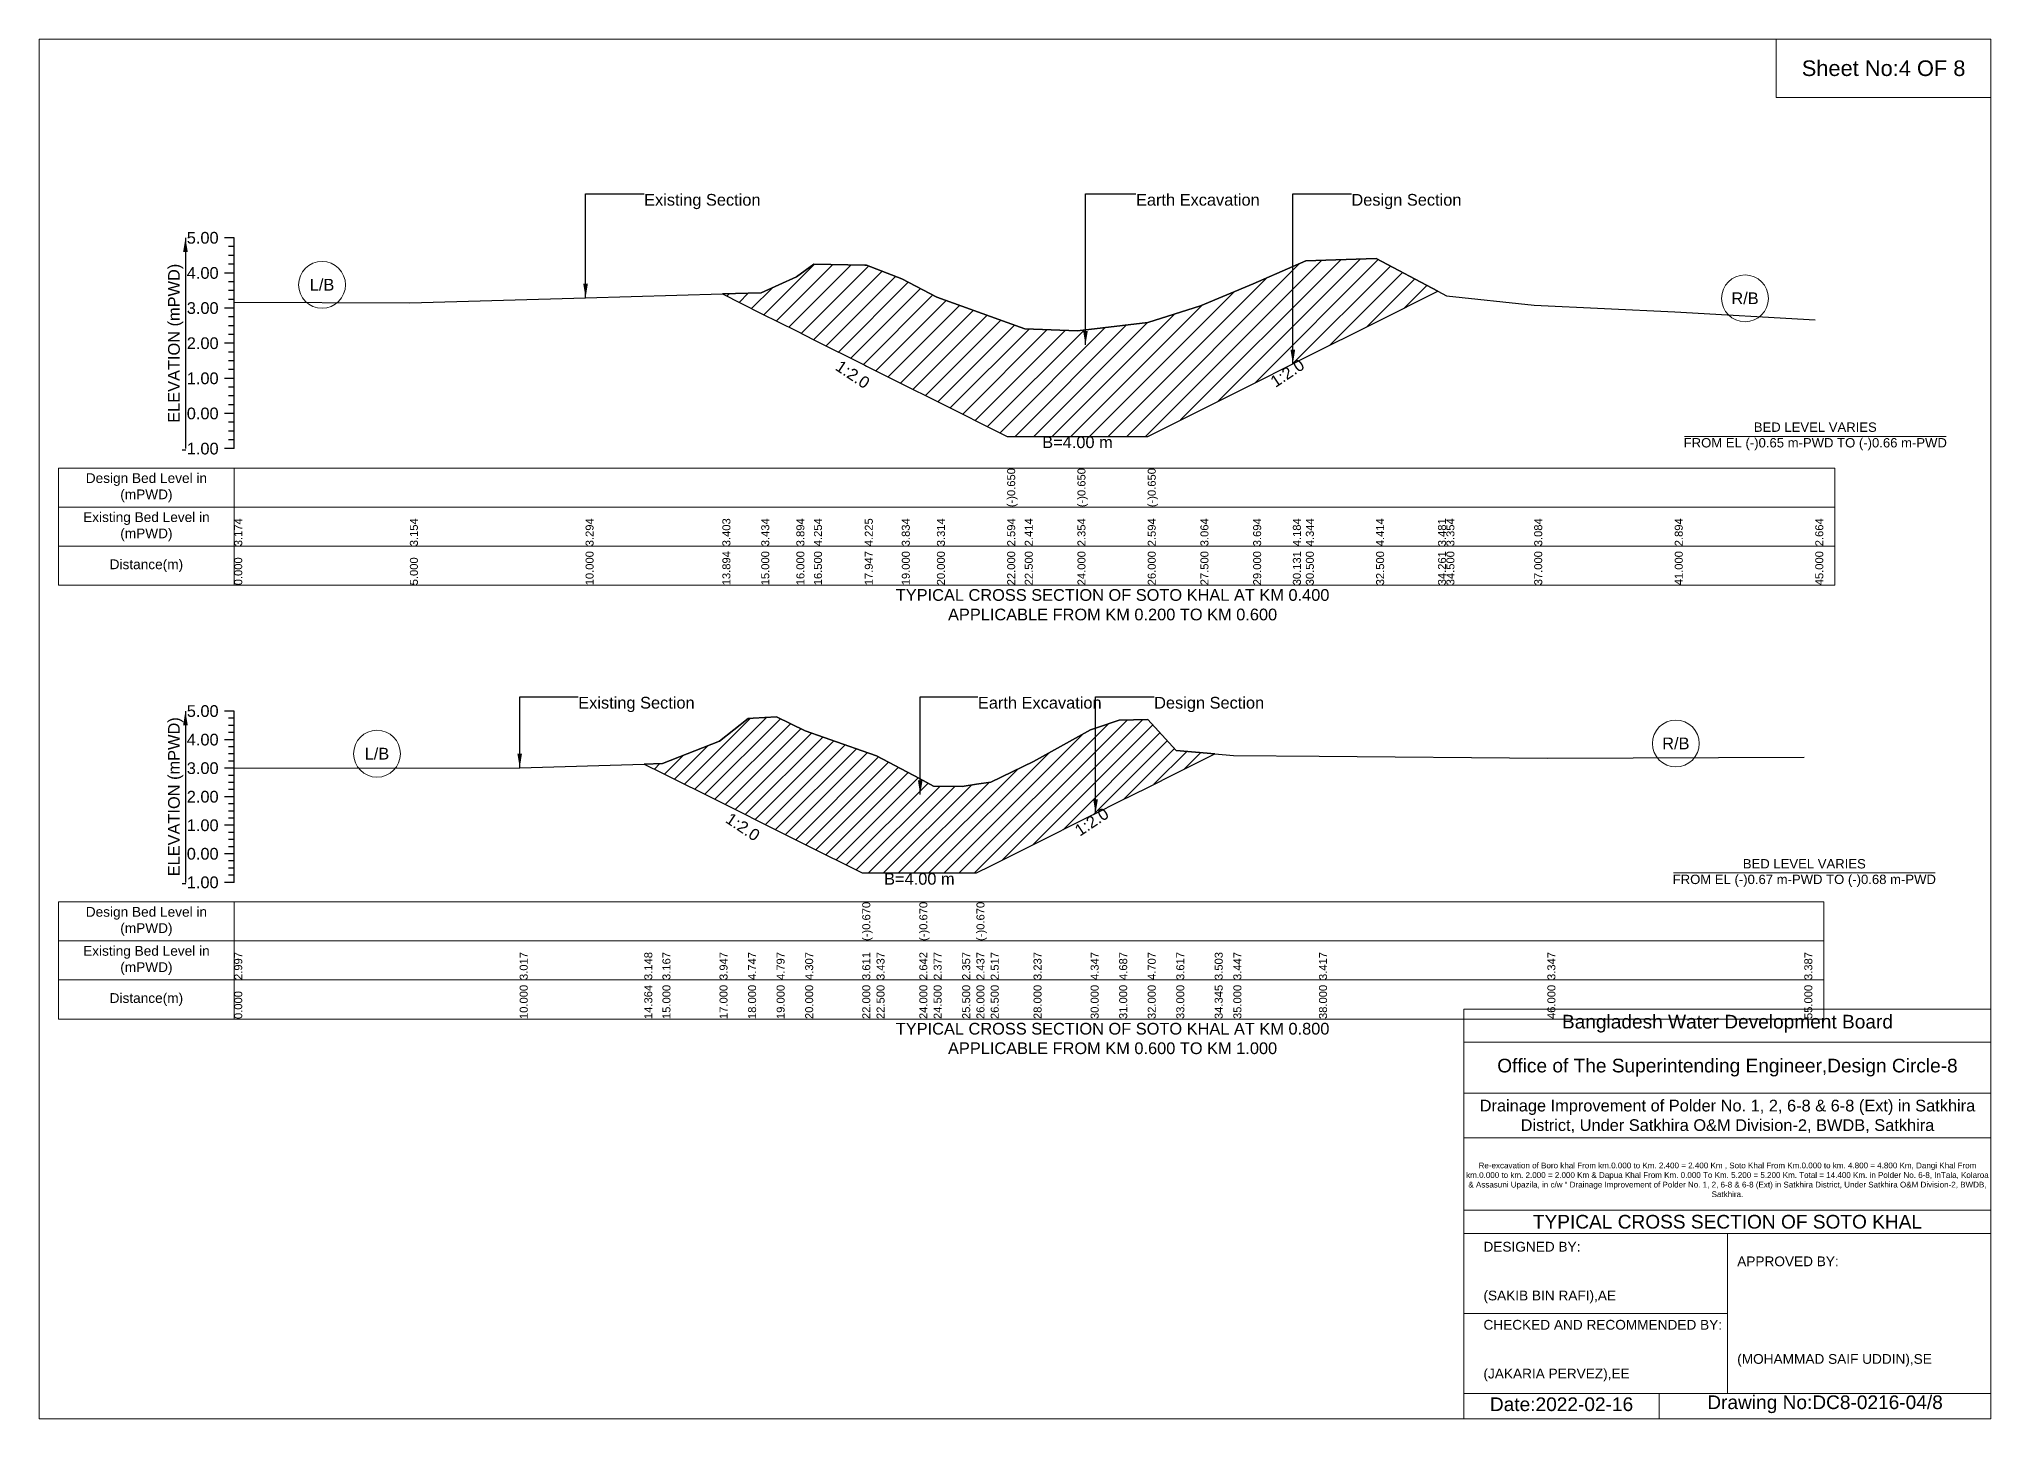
# Model space of a CAD drawing. Header units: inches. Extents: x 91000 to 408000, y -5656 to 0.
# Drawn here: x 130000 to 138000, y -5656 to 0 of the extents above; entities that cross this region are included whole.
import ezdxf

# ---------------------------------------------------------------- set-up
doc = ezdxf.new("R2010")
doc.units = ezdxf.units.IN
doc.header["$LTSCALE"] = 7
doc.header["$MEASUREMENT"] = 0
for name, color, linetype, lineweight in [('Cross section Data Border', 7, 'Continuous', 9), ('Cross Section Labels', 7, 'Continuous', 9), ('Existing_Bed_Level for Xsection', 7, 'Continuous', 25)]:
    doc.layers.add(name, color=color, linetype=linetype, lineweight=lineweight)
doc.styles.get("Standard").update_dxf_attribs({"font": 'arial.ttf'})
doc.dimstyles.get("Standard").update_dxf_attribs({"dimtxt": 45, "dimasz": 58, "dimexe": 0.18, "dimexo": 0.0625, "dimgap": 0.09, "dimtad": 0, "dimtih": 1, "dimtoh": 1, "dimdec": 4, "dimzin": 0, "dimdsep": 46, "dimtxsty": 'Standard', "dimcen": 0.09, "dimadec": 0, "dimazin": 0, "dimtfac": 1, "dimtdec": 4, "dimtofl": 0, "dimtmove": 0, "dimatfit": 3, "dimfxl": 1, "dimtolj": 1, "dimtzin": 0, "dimarcsym": 0})

msp = doc.modelspace()

# ---------------------------------------------------------------- hatches: boundary and pattern name
at = {"layer": 'Existing_Bed_Level for Xsection'}
h = msp.add_hatch(dxfattribs=at)
h.set_pattern_fill('ANSI31', color=256, scale=432, style=0)
h.paths.add_polyline_path([(132800.72727, -1044.93964), (132960, -1124.576), (133104, -1196.576), (133176, -1232.576), (133384.36364, -1336.75782), (133392, -1340.576), (133536, -1412.576), (133680, -1484.576), (133968, -1628.576), (134040, -1628.576), (134256, -1628.576), (134544, -1628.576), (134760, -1520.576), (134976, -1412.576), (135138.80388, -1331.17406), (135192, -1304.576), (135480, -1160.576), (135733.60777, -1033.77212), (135480, -899.36), (135192, -909.44), (135138.80388, -932.49165), (134976, -1003.04), (134760, -1093.76), (134544, -1161.44), (134256, -1196), (134040, -1187.36), (133968, -1161.44), (133680, -1057.76), (133536, -982.88), (133392, -926.72), (133384.36364, -926.56727), (133176, -922.4), (133104, -974.24), (132960, -1040.48)])
h = msp.add_hatch(dxfattribs=at)
h.set_pattern_fill('ANSI31', color=256, scale=351, style=0)
h.paths.add_polyline_path([(132480.60566, -2971.46183), (132555, -3008.659), (132789, -3125.659), (132906, -3184.159), (132927.30283, -3194.81042), (133023, -3242.659), (133140, -3301.159), (133374, -3418.159), (133432.5, -3418.159), (133608, -3418.159), (133666.5, -3418.159), (133783.5, -3418.159), (133842, -3418.159), (133900.5, -3388.909), (134076, -3301.159), (134310, -3184.159), (134330.2, -3174.059), (134427, -3125.659), (134544, -3067.159), (134661, -3008.659), (134818.4, -2929.959), (134661, -2916.58), (134544, -2789.05), (134427, -2791.39), (134330.2, -2824.302), (134310, -2831.17), (134076, -2961.04), (133900.5, -3045.28), (133842, -3054.64), (133783.5, -3064), (133666.5, -3061.66), (133608, -3030.655), (133432.5, -2937.64), (133374, -2917.282), (133140, -2835.85), (133023, -2778.52), (132927.30283, -2783.30486), (132906, -2784.37), (132789, -2877.97), (132555, -2969.23)])

# ---------------------------------------------------------------- linework, layer by layer
at = {"layer": 'Cross section Data Border'}
for points in [[(130080, -1758.976), (137360, -1758.976), (137360, -2238.976), (130080, -2238.976)], [(130080, -3536.769), (137315, -3536.769), (137315, -4016.769), (130080, -4016.769)]]:
    msp.add_lwpolyline(points, close=True, dxfattribs=at)
for points in [[(130800, -1758.976), (130800, -2238.976)], [(130080, -1918.976), (137360, -1918.976)], [(130080, -2078.976), (137360, -2078.976)], [(130800, -3536.769), (130800, -4016.769)], [(130080, -3696.769), (137315, -3696.769)], [(130080, -3856.769), (137315, -3856.769)]]:
    msp.add_lwpolyline(points, dxfattribs=at)
at = {"layer": 'Cross Section Labels'}
for points in [[(130000, 0), (138000, 0), (138000, -5656), (130000, -5656)], [(137120, 0), (138000, 0), (138000, -240), (137120, -240)]]:
    msp.add_lwpolyline(points, close=True, dxfattribs=at)
for points in [[(136744.19427, -1628.576), (137815.80573, -1628.576)], [(136699.19427, -3418.159), (137770.80573, -3418.159)], [(135840, -5656), (135840, -3976), (138000, -3976)], [(135840, -4112), (138000, -4112)], [(135840, -4320), (138000, -4320)], [(135840, -4504), (138000, -4504)], [(135840, -4800), (138000, -4800)], [(135840, -4896), (138000, -4896)], [(136920, -4896), (136920, -5552)], [(135840, -5224), (136920, -5224)], [(135840, -5552), (138000, -5552)], [(136640, -5552), (136640, -5656)]]:
    msp.add_lwpolyline(points, dxfattribs=at)
for centre in [(131160, -1007.36), (136992, -1062.8), (136708.5, -2887.33), (131385, -2929.45)]:
    msp.add_circle(centre, 96, dxfattribs=at)
at = {"layer": 'Existing_Bed_Level for Xsection'}
for points in [[(130800, -814.976), (130760, -814.976)], [(130800, -850.976), (130776, -850.976)], [(130800, -1678.976), (130800, -1534.976), (130800, -1390.976), (130800, -1246.976), (130800, -1102.976), (130800, -958.976), (130800, -814.976)], [(130800, -958.976), (130760, -958.976)], [(130800, -886.976), (130776, -886.976)], [(130800, -922.976), (130776, -922.976)], [(130800, -1077.92), (131520, -1080.8), (132240, -1060.64), (132800.72727, -1044.93964), (132960, -1040.48), (133104, -974.24), (133176, -922.4), (133384.36364, -926.56727), (133392, -926.72), (133536, -982.88), (133680, -1057.76), (133968, -1161.44), (133968, -1161.44), (134040, -1187.36), (134256, -1196), (134256, -1196), (134544, -1161.44), (134544, -1161.44), (134760, -1093.76), (134976, -1003.04), (135138.80388, -932.49165), (135192, -909.44), (135480, -899.36), (135733.60777, -1033.77212), (135768, -1052), (136128, -1090.88), (136704, -1118.24), (137280, -1151.36)], [(130800, -994.976), (130776, -994.976)], [(130800, -1030.976), (130776, -1030.976)], [(130800, -1102.976), (130760, -1102.976)], [(130800, -1066.976), (130776, -1066.976)], [(130800, -1138.976), (130776, -1138.976)], [(130800, -1174.976), (130776, -1174.976)], [(130800, -1246.976), (130760, -1246.976)], [(130800, -1210.976), (130776, -1210.976)], [(130800, -1282.976), (130776, -1282.976)], [(130800, -1318.976), (130776, -1318.976)], [(130800, -1354.976), (130776, -1354.976)], [(130800, -1390.976), (130760, -1390.976)], [(130800, -1426.976), (130776, -1426.976)], [(130800, -1462.976), (130776, -1462.976)], [(130800, -1498.976), (130776, -1498.976)], [(130800, -1534.976), (130760, -1534.976)], [(130800, -1570.976), (130776, -1570.976)], [(130800, -1678.976), (130760, -1678.976)], [(130800, -1606.976), (130776, -1606.976)], [(130800, -1642.976), (130776, -1642.976)], [(130800, -2754.769), (130760, -2754.769)], [(130800, -2784.019), (130776, -2784.019)], [(130800, -3456.769), (130800, -3339.769), (130800, -3222.769), (130800, -3105.769), (130800, -2988.769), (130800, -2871.769), (130800, -2754.769)], [(130800, -2989.12), (131970, -2986.78), (132480.60566, -2971.46183), (132555, -2969.23), (132789, -2877.97), (132906, -2784.37), (132927.30283, -2783.30486), (133023, -2778.52), (133140, -2835.85), (133374, -2917.282), (133374, -2917.282), (133432.5, -2937.64), (133608, -3030.655), (133608, -3030.655), (133666.5, -3061.66), (133783.5, -3064), (133842, -3054.64), (133842, -3054.64), (133900.5, -3045.28), (134076, -2961.04), (134310, -2831.17), (134330.2, -2824.302), (134427, -2791.39), (134544, -2789.05), (134661, -2916.58), (134818.4, -2929.959), (134895, -2936.47), (135246, -2939.98), (136182, -2948.17), (137235, -2943.49)], [(130800, -2871.769), (130760, -2871.769)], [(130800, -2813.269), (130776, -2813.269)], [(130800, -2842.519), (130776, -2842.519)], [(130800, -2901.019), (130776, -2901.019)], [(130800, -2930.269), (130776, -2930.269)], [(130800, -2959.519), (130776, -2959.519)], [(130800, -2988.769), (130760, -2988.769)], [(130800, -3018.019), (130776, -3018.019)], [(130800, -3105.769), (130760, -3105.769)], [(130800, -3047.269), (130776, -3047.269)], [(130800, -3076.519), (130776, -3076.519)], [(130800, -3135.019), (130776, -3135.019)], [(130800, -3164.269), (130776, -3164.269)], [(130800, -3193.519), (130776, -3193.519)], [(130800, -3222.769), (130760, -3222.769)], [(130800, -3252.019), (130776, -3252.019)], [(130800, -3339.769), (130760, -3339.769)], [(130800, -3281.269), (130776, -3281.269)], [(130800, -3310.519), (130776, -3310.519)], [(130800, -3369.019), (130776, -3369.019)], [(130800, -3398.269), (130776, -3398.269)], [(130800, -3427.519), (130776, -3427.519)], [(130800, -3456.769), (130760, -3456.769)]]:
    msp.add_lwpolyline(points, dxfattribs=at)
for points in [[(132800.72727, -1044.93964), (132800.72727, -1044.93964), (132960, -1124.576), (133104, -1196.576), (133176, -1232.576), (133384.36364, -1336.75782), (133392, -1340.576), (133536, -1412.576), (133680, -1484.576), (133968, -1628.576), (133968, -1628.576), (134040, -1628.576), (134256, -1628.576), (134256, -1628.576), (134544, -1628.576), (134544, -1628.576), (134760, -1520.576), (134976, -1412.576), (135138.80388, -1331.17406), (135192, -1304.576), (135480, -1160.576), (135733.60777, -1033.77212), (135480, -899.36), (135192, -909.44), (135138.80388, -932.49165), (134976, -1003.04), (134760, -1093.76), (134544, -1161.44), (134544, -1161.44), (134256, -1196), (134256, -1196), (134040, -1187.36), (133968, -1161.44), (133968, -1161.44), (133680, -1057.76), (133536, -982.88), (133392, -926.72), (133384.36364, -926.56727), (133176, -922.4), (133104, -974.24), (132960, -1040.48), (132800.72727, -1044.93964)], [(132480.60566, -2971.46183), (132555, -3008.659), (132789, -3125.659), (132906, -3184.159), (132927.30283, -3194.81042), (133023, -3242.659), (133140, -3301.159), (133374, -3418.159), (133374, -3418.159), (133432.5, -3418.159), (133608, -3418.159), (133608, -3418.159), (133666.5, -3418.159), (133783.5, -3418.159), (133842, -3418.159), (133842, -3418.159), (133900.5, -3388.909), (134076, -3301.159), (134310, -3184.159), (134330.2, -3174.059), (134427, -3125.659), (134544, -3067.159), (134661, -3008.659), (134818.4, -2929.959), (134661, -2916.58), (134544, -2789.05), (134427, -2791.39), (134330.2, -2824.302), (134310, -2831.17), (134076, -2961.04), (133900.5, -3045.28), (133842, -3054.64), (133842, -3054.64), (133783.5, -3064), (133666.5, -3061.66), (133608, -3030.655), (133608, -3030.655), (133432.5, -2937.64), (133374, -2917.282), (133374, -2917.282), (133140, -2835.85), (133023, -2778.52), (132927.30283, -2783.30486), (132906, -2784.37), (132789, -2877.97), (132555, -2969.23)]]:
    msp.add_lwpolyline(points, close=True, dxfattribs=at)

# ---------------------------------------------------------------- texts
at = {"layer": 'Cross section Data Border', "char_height": 40, "width": 640, "attachment_point": 5}
for s, insert in [('Design Bed Level in (mPWD)', (130440, -1838.976)), ('Existing Bed Level in (mPWD)', (130440, -1998.976)), ('Distance(m)', (130440, -2158.976)), ('Design Bed Level in (mPWD)', (130440, -3616.769)), ('Existing Bed Level in (mPWD)', (130440, -3776.769)), ('Distance(m)', (130440, -3936.769))]:
    msp.add_mtext(s, dxfattribs=dict(at, insert=insert))
at = {"layer": 'Cross Section Labels'}
for s, insert, char_height, attachment_point in [('Sheet No:4 OF 8', (137560, -120), 64, 5), ('Existing Section', (132480, -634.976), 48, 1), ('Earth Excavation', (134496, -634.976), 48, 1), ('Design Section', (135378.80388, -634.976), 48, 1), ('L/B', (131160, -1007.36), 48, 5), ('R/B', (136992, -1062.8), 48, 5), ('BED LEVEL VARIES ^JFROM EL (-)0.65 m-PWD TO (-)0.66 m-PWD', (137280, -1628.576), 38.4, 5), ('B=4.00 m', (134256, -1628.576), 48, 2), ('TYPICAL CROSS SECTION OF SOTO KHAL AT KM 0.400^JAPPLICABLE FROM KM 0.200 TO KM 0.600', (134400, -2318.976), 48, 5), ('Existing Section', (132210, -2696.269), 48, 1), ('Earth Excavation', (133848, -2696.269), 48, 1), ('Design Section', (134570.2, -2696.269), 48, 1), ('R/B', (136708.5, -2887.33), 48, 5), ('L/B', (131385, -2929.45), 48, 5), ('B=4.00 m', (133608, -3418.159), 48, 2), ('BED LEVEL VARIES ^JFROM EL (-)0.67 m-PWD TO (-)0.68 m-PWD', (137235, -3418.159), 38.4, 5), ('Bangladesh Water Development Board', (136920, -4036), 56, 5), ('TYPICAL CROSS SECTION OF SOTO KHAL AT KM 0.800^JAPPLICABLE FROM KM 0.600 TO KM 1.000', (134400, -4096.769), 48, 5), ('Office of The Superintending Engineer,Design Circle-8', (136920, -4216), 56, 5)]:
    msp.add_mtext(s, dxfattribs=dict(at, insert=insert, char_height=char_height, attachment_point=attachment_point))
at = {"layer": 'Cross Section Labels', "char_height": 48, "attachment_point": 2}
for insert, rotation in [((133348.36364, -1354.75782), 326.309932474), ((135102.80388, -1349.17406), 33.690067526), ((132898.05283, -3209.43542), 326.309932474), ((134300.95, -3188.684), 33.690067526)]:
    msp.add_mtext('1:2.0', dxfattribs=dict(at, insert=insert, rotation=rotation))
at = {"layer": 'Cross Section Labels'}
for s, insert, char_height, width, attachment_point in [('Drainage Improvement of Polder No. 1, 2, 6-8 & 6-8 (Ext) in Satkhira District, Under Satkhira O&M Division-2, BWDB, Satkhira', (136920, -4416), 48, 2240, 5), ('Re-excavation of Boro khal From km.0.000 to Km. 2.400 = 2.400 Km , Soto Khal From Km.0.000 to km. 4.800 = 4.800 Km, Dangi Khal From km.0.000 to km. 2.000 = 2.000 Km & Dapua Khal From Km. 0.000 To Km. 5.200 = 5.200 Km. Total = 14.400 Km. in Polder No. 6-8, InTala, Kolaroa & Assasuni Upazila, in c/w “ Drainage Improvement of Polder No. 1, 2, 6-8 & 6-8 (Ext) in Satkhira District, Under Satkhira O&M Division-2, BWDB, Satkhira.', (136920, -4676), 23.56497918, 2160, 5), ('TYPICAL CROSS SECTION OF SOTO KHAL', (136920, -4848), 56, 2240, 5), ('DESIGNED BY:^J^J^J(SAKIB BIN RAFI),AE', (135920, -5056), 40, 1120, 4), ('APPROVED BY:^J^J^J^J^J^J(MOHAMMAD SAIF UDDIN),SE', (136960, -5216), 40, 1120, 4), ('CHECKED AND RECOMMENDED BY:^J^J^J(JAKARIA PERVEZ),EE', (135920, -5376), 40, 1120, 4), ('Date:2022-02-16', (136240, -5596), 56, 1120, 5), ('Drawing No:DC8-0216-04/8', (137320, -5596), 56, 1760, 5)]:
    msp.add_mtext(s, dxfattribs=dict(at, insert=insert, char_height=char_height, width=width, attachment_point=attachment_point))
at = {"layer": 'Existing_Bed_Level for Xsection', "char_height": 48, "attachment_point": 6}
for s, insert in [('5.00', (130736, -814.976)), ('4.00', (130736, -958.976)), ('3.00', (130736, -1102.976)), ('2.00', (130736, -1246.976)), ('1.00', (130736, -1390.976)), ('0.00', (130736, -1534.976)), ('-1.00', (130736, -1678.976)), ('5.00', (130736, -2754.769)), ('4.00', (130736, -2871.769)), ('3.00', (130736, -2988.769)), ('2.00', (130736, -3105.769)), ('1.00', (130736, -3222.769)), ('0.00', (130736, -3339.769)), ('-1.00', (130736, -3456.769))]:
    msp.add_mtext(s, dxfattribs=dict(at, insert=insert))
at = {"layer": 'Existing_Bed_Level for Xsection', "rotation": 90}
for s, insert, char_height, attachment_point in [('ELEVATION (mPWD)', (130560, -1246.976), 48, 5), ('(-)0.650', (133968, -1918.976), 32.8, 1), ('(-)0.650', (134256, -1918.976), 32.8, 1), ('(-)0.650', (134544, -1918.976), 32.8, 1), ('3.174', (130800, -2078.976), 32.8, 1), ('3.154', (131520, -2078.976), 32.8, 1), ('3.294', (132240, -2078.976), 32.8, 1), ('3.403', (132800.72727, -2078.976), 32.8, 1), ('3.434', (132960, -2078.976), 32.8, 1), ('3.894', (133104, -2078.976), 32.8, 1), ('4.254', (133176, -2078.976), 32.8, 1), ('4.225', (133384.36364, -2078.976), 32.8, 1), ('3.834', (133536, -2078.976), 32.8, 1), ('3.314', (133680, -2078.976), 32.8, 1), ('2.594', (133968, -2078.976), 32.8, 1), ('2.414', (134040, -2078.976), 32.8, 1), ('2.354', (134256, -2078.976), 32.8, 1), ('2.594', (134544, -2078.976), 32.8, 1), ('3.064', (134760, -2078.976), 32.8, 1), ('3.694', (134976, -2078.976), 32.8, 1), ('4.184', (135138.80388, -2078.976), 32.8, 1), ('4.344', (135192, -2078.976), 32.8, 1), ('4.414', (135480, -2078.976), 32.8, 1), ('3.481', (135733.60777, -2078.976), 32.8, 1), ('3.354', (135768, -2078.976), 32.8, 1), ('3.084', (136128, -2078.976), 32.8, 1), ('2.894', (136704, -2078.976), 32.8, 1), ('2.664', (137280, -2078.976), 32.8, 1), ('0.000', (130800, -2238.976), 32.8, 1), ('5.000', (131520, -2238.976), 32.8, 1), ('10.000', (132240, -2238.976), 32.8, 1), ('13.894', (132800.72727, -2238.976), 32.8, 1), ('15.000', (132960, -2238.976), 32.8, 1), ('16.000', (133104, -2238.976), 32.8, 1), ('16.500', (133176, -2238.976), 32.8, 1), ('17.947', (133384.36364, -2238.976), 32.8, 1), ('19.000', (133536, -2238.976), 32.8, 1), ('20.000', (133680, -2238.976), 32.8, 1), ('22.000', (133968, -2238.976), 32.8, 1), ('22.500', (134040, -2238.976), 32.8, 1), ('24.000', (134256, -2238.976), 32.8, 1), ('26.000', (134544, -2238.976), 32.8, 1), ('27.500', (134760, -2238.976), 32.8, 1), ('29.000', (134976, -2238.976), 32.8, 1), ('30.131', (135138.80388, -2238.976), 32.8, 1), ('30.500', (135192, -2238.976), 32.8, 1), ('32.500', (135480, -2238.976), 32.8, 1), ('34.261', (135733.60777, -2238.976), 32.8, 1), ('34.500', (135768, -2238.976), 32.8, 1), ('37.000', (136128, -2238.976), 32.8, 1), ('41.000', (136704, -2238.976), 32.8, 1), ('45.000', (137280, -2238.976), 32.8, 1), ('ELEVATION (mPWD)', (130560, -3105.769), 48, 5), ('(-)0.670', (133374, -3696.769), 32.8, 1), ('(-)0.670', (133608, -3696.769), 32.8, 1), ('(-)0.670', (133842, -3696.769), 32.8, 1), ('2.997', (130800, -3856.769), 32.8, 1), ('3.017', (131970, -3856.769), 32.8, 1), ('3.148', (132480.60566, -3856.769), 32.8, 1), ('3.167', (132555, -3856.769), 32.8, 1), ('3.947', (132789, -3856.769), 32.8, 1), ('4.747', (132906, -3856.769), 32.8, 1), ('4.797', (133023, -3856.769), 32.8, 1), ('4.307', (133140, -3856.769), 32.8, 1), ('3.611', (133374, -3856.769), 32.8, 1), ('3.437', (133432.5, -3856.769), 32.8, 1), ('2.642', (133608, -3856.769), 32.8, 1), ('2.377', (133666.5, -3856.769), 32.8, 1), ('2.357', (133783.5, -3856.769), 32.8, 1), ('2.437', (133842, -3856.769), 32.8, 1), ('2.517', (133900.5, -3856.769), 32.8, 1), ('3.237', (134076, -3856.769), 32.8, 1), ('4.347', (134310, -3856.769), 32.8, 1), ('4.687', (134427, -3856.769), 32.8, 1), ('4.707', (134544, -3856.769), 32.8, 1), ('3.617', (134661, -3856.769), 32.8, 1), ('3.503', (134818.4, -3856.769), 32.8, 1), ('3.447', (134895, -3856.769), 32.8, 1), ('3.417', (135246, -3856.769), 32.8, 1), ('3.347', (136182, -3856.769), 32.8, 1), ('3.387', (137235, -3856.769), 32.8, 1), ('0.000', (130800, -4016.769), 32.8, 1), ('10.000', (131970, -4016.769), 32.8, 1), ('14.364', (132480.60566, -4016.769), 32.8, 1), ('15.000', (132555, -4016.769), 32.8, 1), ('17.000', (132789, -4016.769), 32.8, 1), ('18.000', (132906, -4016.769), 32.8, 1), ('19.000', (133023, -4016.769), 32.8, 1), ('20.000', (133140, -4016.769), 32.8, 1), ('22.000', (133374, -4016.769), 32.8, 1), ('22.500', (133432.5, -4016.769), 32.8, 1), ('24.000', (133608, -4016.769), 32.8, 1), ('24.500', (133666.5, -4016.769), 32.8, 1), ('25.500', (133783.5, -4016.769), 32.8, 1), ('26.000', (133842, -4016.769), 32.8, 1), ('26.500', (133900.5, -4016.769), 32.8, 1), ('28.000', (134076, -4016.769), 32.8, 1), ('30.000', (134310, -4016.769), 32.8, 1), ('31.000', (134427, -4016.769), 32.8, 1), ('32.000', (134544, -4016.769), 32.8, 1), ('33.000', (134661, -4016.769), 32.8, 1), ('34.345', (134818.4, -4016.769), 32.8, 1), ('35.000', (134895, -4016.769), 32.8, 1), ('38.000', (135246, -4016.769), 32.8, 1), ('46.000', (136182, -4016.769), 32.8, 1), ('55.000', (137235, -4016.769), 32.8, 1)]:
    msp.add_mtext(s, dxfattribs=dict(at, insert=insert, char_height=char_height, attachment_point=attachment_point))

# ---------------------------------------------------------------- leaders
at = {"layer": 'Cross Section Labels', "annotation_type": 0, "has_hookline": 1, "hookline_direction": 0}
for points, text_width in [([(132240, -1060.64), (132240, -634.976), (132479.91, -634.976)], 467.16508), ([(134288.80753, -1253.63908), (134288.80753, -634.976), (134495.91, -634.976)], 496.99318), ([(135138.80388, -1331.17406), (135138.80388, -634.976), (135378.71388, -634.976)], 441.23329), ([(131970, -2986.78), (131970, -2696.269), (132209.91, -2696.269)], 467.16508), ([(133611.6052, -3096.11001), (133611.6052, -2696.269), (133847.91, -2696.269)], 496.99318), ([(134330.2, -3174.059), (134330.2, -2696.269), (134570.11, -2696.269)], 441.23329)]:
    msp.add_leader(points, dimstyle='Standard', override={"dimasz": 57.6}, dxfattribs=dict(at, text_width=text_width))
at = {"layer": 'Existing_Bed_Level for Xsection'}
for points in [[(130600, -814.976), (130600, -1678.976)], [(130600, -2754.769), (130600, -3456.769)]]:
    msp.add_leader(points, dimstyle='Standard', override={"dimasz": 57.6}, dxfattribs=at)

doc.saveas('drawing.dxf')
